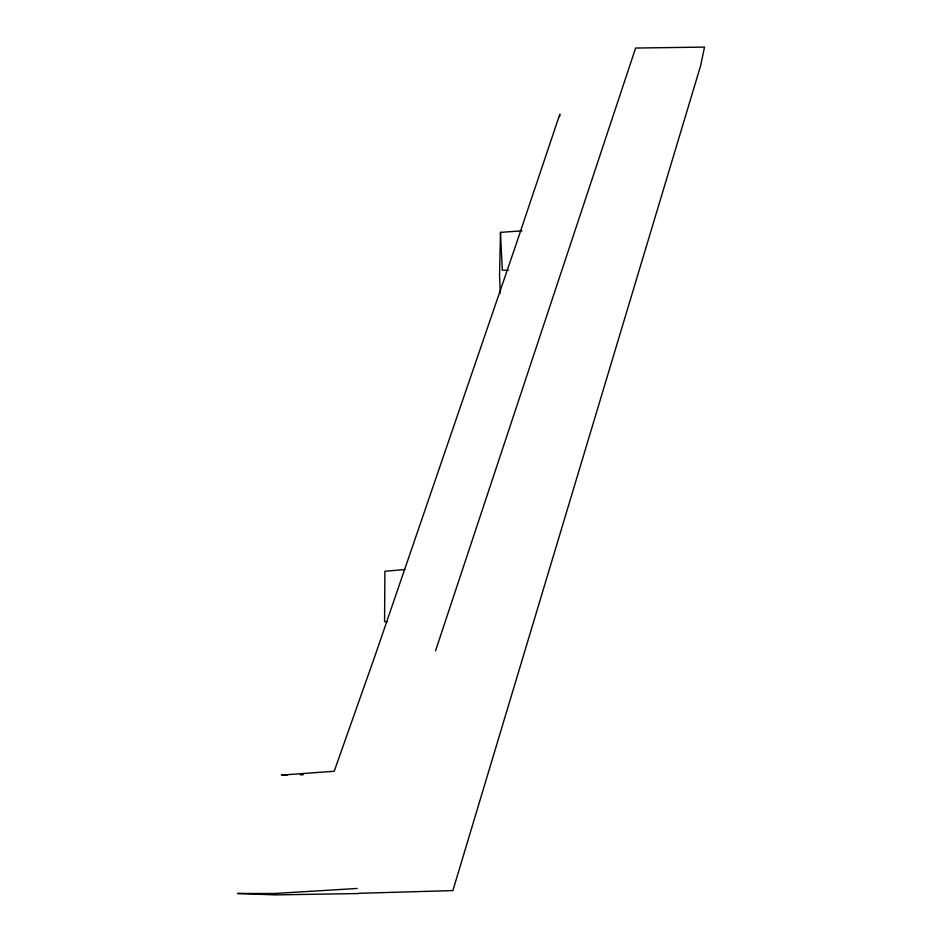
<?xml version="1.0" encoding="UTF-8"?>
<svg xmlns="http://www.w3.org/2000/svg" width="942" height="942" viewBox="0 0 942 942"><rect width="100%" height="100%" fill="white"/><g stroke="black" fill="none" stroke-linecap="round" stroke-linejoin="round"><path stroke-width="1.41" d="M521.986 230.837L500.473 232.38L499.543 275.876L500.355 293.08M559.619 116.69L559.842 114.1L515.192 247.051L375.375 654.784L334.21 771.263L281.411 775.101L287.228 775.007M435.51 650.898L635.614 48.042L704.51 47.1L700.636 65.646L452.878 890.59L358.831 893.31M404.966 569.521L384.889 571.276L384.572 621.638L387.503 621.732M357.112 888.471L274.44 893.499L237.49 893.475L275.335 894.9L358.831 893.534M300.298 774.807L303.194 774.76M508.197 270.342L502.31 270.166L500.473 232.38"/></g></svg>
